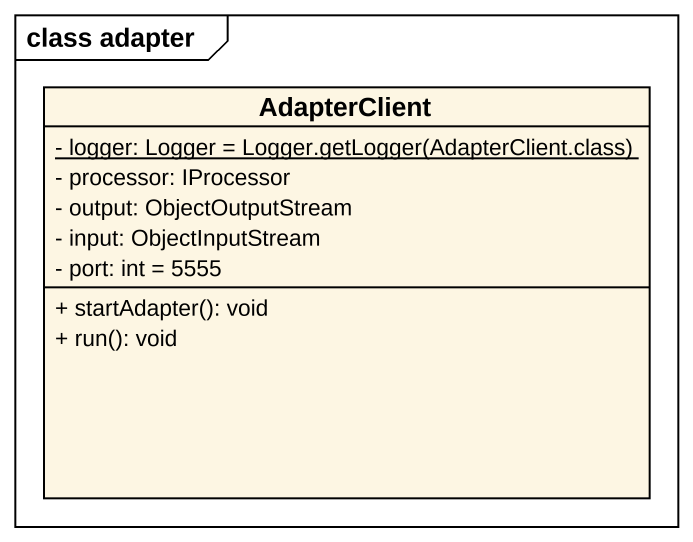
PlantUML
@startuml
mainframe class adapter
hide circle
hide empty members
skinparam classAttributeIconSize 0
class AdapterClient {
  {static} {field} - logger: Logger = Logger.getLogger(AdapterClient.class)
  - processor: IProcessor
  - output: ObjectOutputStream
  - input: ObjectInputStream
  - port: int = 5555
  + startAdapter(): void
  + run(): void
}
@enduml
